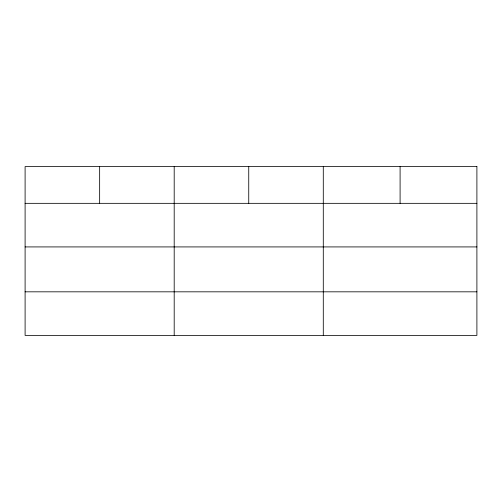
<?xml version="1.0" encoding="UTF-8"?>
<svg xmlns="http://www.w3.org/2000/svg" width="502" height="502" viewBox="0 0 502 502"><rect width="100%" height="100%" fill="white"/><g stroke="black" fill="none" stroke-linecap="round" stroke-linejoin="round"><path stroke-width="0.75" d="M25.1 203.335L476.9 203.335M25.1 246.921L476.9 246.921M25.1 291.825L476.9 291.825M400.094 166.595L400.094 203.335M323.288 166.595L323.288 335.405M248.741 166.595L248.741 203.335M174.194 166.595L174.194 335.405M99.647 166.595L99.647 203.335M476.9 166.595L25.1 166.595L25.1 335.405L476.9 335.405L476.9 166.595"/></g></svg>
